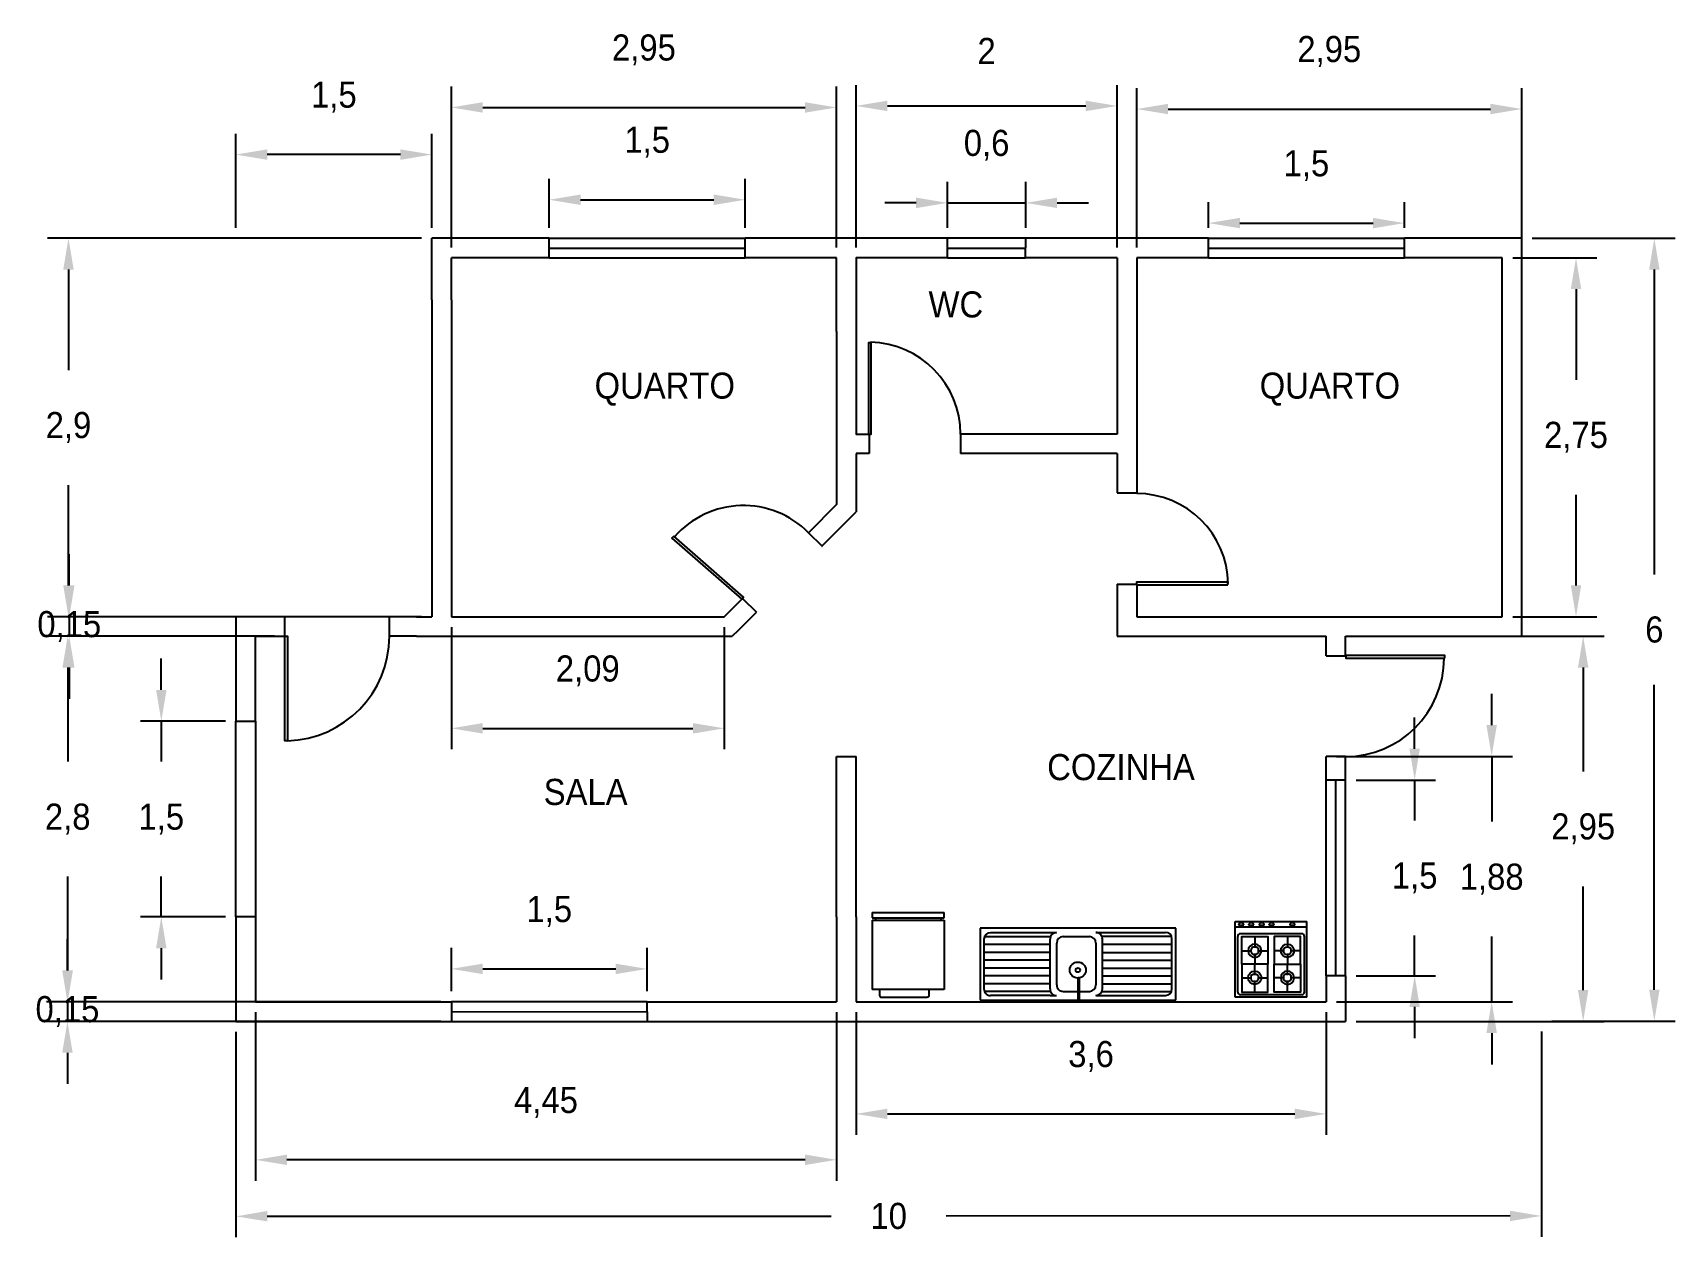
# Model space of a CAD drawing. Header units: millimetres. Extents: x 2650.4 to 2663, y 1610.2 to 1619.4.
import ezdxf

# ---------------------------------------------------------------- set-up
doc = ezdxf.new("R2010")
doc.units = ezdxf.units.MM
for name, color, linetype in [('cotas', 7, 'Continuous'), ('móveis', 3, 'Continuous'), ('paredes', 6, 'Continuous'), ('textos', 5, 'Continuous')]:
    doc.layers.add(name, color=color, linetype=linetype)
doc.styles.add('Annotative', font='arial.ttf', dxfattribs={"width": 0.9, "height": 0.2})
doc.dimstyles.new('ISO-25', dxfattribs={"dimscale": 0.8, "dimtxt": 0.3, "dimasz": 0.3, "dimexe": 0.2, "dimexo": 0.1, "dimgap": 0.4, "dimtad": 1, "dimtih": 1, "dimtoh": 1, "dimtxsty": 'Annotative', "dimcen": 0.09, "dimadec": 0, "dimazin": 0, "dimtfac": 1, "dimtix": 1, "dimtmove": 0, "dimatfit": 0, "dimfxl": 1, "dimarcsym": 0})

# ---------------------------------------------------------------- blocks, each defined once
blk = doc.blocks.new('*D2')
at = {"layer": 'cotas', "color": 0, "lineweight": -2, "transparency": 16777216}
for p, q in [((2651.993, 1611.756), (2651.993, 1610.182)), ((2661.993, 1611.758), (2661.993, 1610.185)), ((2652.233, 1610.343), (2656.553, 1610.344)), ((2661.753, 1610.345), (2657.433, 1610.344))]:
    blk.add_line(p, q, dxfattribs=at)
at = {"layer": 'cotas', "color": 0, "transparency": 16777216}
for points in [[(2652.233, 1610.383), (2652.233, 1610.303), (2651.993, 1610.342)], [(2661.753, 1610.385), (2661.753, 1610.305), (2661.993, 1610.345)]]:
    blk.add_solid(points, dxfattribs=at)
at = {"layer": 'Defpoints', "color": 0, "transparency": 16777216}
for p in [(2651.993, 1611.836), (2661.993, 1611.838), (2661.993, 1610.345)]:
    blk.add_point(p, dxfattribs=at)
at = {"layer": 'cotas', "color": 0, "transparency": 16777216, "insert": (2656.993, 1610.344), "char_height": 0.2, "attachment_point": 5, "style": 'Annotative'}
blk.add_mtext('10', dxfattribs=at)
blk = doc.blocks.new('*D3')
at = {"layer": 'cotas', "color": 0, "lineweight": -2, "transparency": 16777216}
for p, q in [((2661.923, 1617.836), (2663.018, 1617.836)), ((2662.858, 1617.596), (2662.858, 1615.259)), ((2662.858, 1612.078), (2662.858, 1614.415)), ((2662.073, 1611.838), (2663.018, 1611.838))]:
    blk.add_line(p, q, dxfattribs=at)
at = {"layer": 'cotas', "color": 0, "transparency": 16777216}
for points in [[(2662.818, 1617.596), (2662.898, 1617.596), (2662.858, 1617.836)], [(2662.818, 1612.078), (2662.898, 1612.078), (2662.858, 1611.838)]]:
    blk.add_solid(points, dxfattribs=at)
at = {"layer": 'Defpoints', "color": 0, "transparency": 16777216}
for p in [(2661.843, 1617.836), (2661.993, 1611.838), (2662.858, 1611.838)]:
    blk.add_point(p, dxfattribs=at)
at = {"layer": 'cotas', "color": 0, "transparency": 16777216, "insert": (2662.858, 1614.837), "char_height": 0.2, "attachment_point": 5, "style": 'Annotative'}
blk.add_mtext('6', dxfattribs=at)
blk = doc.blocks.new('porta')
blk.add_lwpolyline([(2652.368, 1614.786), (2652.368, 1614.936), (2651.993, 1614.936), (2651.993, 1614.286), (2651.993, 1614.136), (2652.143, 1614.136), (2652.143, 1614.286), (2652.143, 1614.786), (2652.388, 1614.786), (2652.388, 1613.986), (2652.368, 1613.986), (2652.368, 1614.786), (2652.368, 1614.786)])
blk = doc.blocks.new('pt')
blk.add_lwpolyline([(2657.443, 1617.686), (2656.743, 1617.686), (2656.743, 1617.122), (2656.743, 1616.336), (2656.843, 1616.336), (2656.843, 1616.186)])
at = {"color": 7, "true_color": 0xffffff}
blk.add_lwpolyline([(2656.839, 1616.335), (2656.859, 1616.335), (2656.859, 1617.035), (2656.839, 1617.035)], close=True, dxfattribs=at)
blk = doc.blocks.new('gela')
for p, q in [((2657.229, 1612.202), (2657.229, 1612.752)), ((2657.269, 1612.202), (2657.269, 1612.752)), ((2657.269, 1612.728), (2657.289, 1612.728)), ((2657.289, 1612.752), (2657.819, 1612.752)), ((2657.819, 1612.752), (2657.819, 1612.202)), ((2657.878, 1612.269), (2657.878, 1612.619)), ((2657.289, 1612.23), (2657.269, 1612.23)), ((2657.289, 1612.202), (2657.819, 1612.202))]:
    blk.add_line(p, q)
blk = doc.blocks.new('gela1')
for p, q in [((2657.269, 1612.752), (2657.229, 1612.752)), ((2657.229, 1612.202), (2657.269, 1612.202))]:
    blk.add_line(p, q)
at = {"color": 7, "true_color": 0xffffff}
blk.add_blockref('gela', (0, 0), dxfattribs=at)
blk = doc.blocks.new('gela2')
for p, q in [((2657.289, 1612.202), (2657.289, 1612.752)), ((2657.858, 1612.639), (2657.819, 1612.639))]:
    blk.add_line(p, q)
at = {"color": 7, "true_color": 0xffffff}
blk.add_line((2657.868, 1612.259), (2657.819, 1612.259), dxfattribs=at)
blk.add_arc((2657.858, 1612.619), 0.02, 0, 90)
blk.add_blockref('gela1', (0, 0), dxfattribs=at)
blk = doc.blocks.new('geladeira')
at = {"color": 7, "true_color": 0xffffff}
blk.add_arc((2657.868, 1612.269), 0.01, 270, 0, dxfattribs=at)
blk.add_blockref('gela2', (0, 0), dxfattribs=at)
blk = doc.blocks.new('boca fogão')
for p, q in [((4180.546, 2311.581), (4180.546, 2311.66)), ((4180.526, 2311.56), (4180.447, 2311.56)), ((4180.546, 2311.461), (4180.546, 2311.539))]:
    blk.add_line(p, q)
blk.add_lwpolyline([(4180.442, 2311.66), (4180.442, 2311.46), (4180.656, 2311.46), (4180.656, 2311.66)], close=True)
for radius in [0.0509, 0.0309]:
    blk.add_circle((4180.546, 2311.56), radius)
blk = doc.blocks.new('boca')
blk.add_line((4180.656, 2311.56), (4180.577, 2311.56))
blk.add_blockref('boca fogão', (0, 0))
blk = doc.blocks.new('boca1')
blk.add_line((4180.577, 2311.56), (4180.567, 2311.56))
blk.add_blockref('boca', (0, 0))
blk = doc.blocks.new('lg')
blk.add_line((4179.528, 2311.593), (4179.528, 2311.633))
blk.add_arc((4179.53, 2311.613), 0.02, 90, 270)
blk = doc.blocks.new('fogao')
for p, q in [((4180.116, 2311.41), (4180.116, 2311.96)), ((4180.189, 2311.96), (4180.116, 2311.96)), ((4180.159, 2311.96), (4180.159, 2311.41)), ((4180.696, 2311.96), (4180.189, 2311.96)), ((4180.209, 2311.92), (4180.209, 2311.45)), ((4180.656, 2311.94), (4180.229, 2311.94)), ((4180.676, 2311.92), (4180.676, 2311.45)), ((4180.696, 2311.96), (4180.696, 2311.41)), ((4180.144, 2311.669), (4180.144, 2311.709)), ((4180.144, 2311.593), (4180.144, 2311.633)), ((4180.144, 2311.513), (4180.144, 2311.553)), ((4180.189, 2311.41), (4180.116, 2311.41)), ((4180.144, 2311.436), (4180.144, 2311.476)), ((4180.696, 2311.41), (4180.189, 2311.41)), ((4180.656, 2311.43), (4180.229, 2311.43))]:
    blk.add_line(p, q)
for centre, start, end in [((4180.229, 2311.92), 90, 180), ((4180.656, 2311.92), 0, 90), ((4180.229, 2311.45), 180, 270), ((4180.656, 2311.45), 270, 0)]:
    blk.add_arc(centre, 0.02, start, end)
at = {"rotation": 180.0000000010255}
blk.add_blockref('boca1', (8360.885, 4623.37), dxfattribs=at)
at = {"xscale": -1}
for p, rotation in [((0, 4623.37), 179.9999999987968), ((8360.885, 0), 2.354916261992912e-10)]:
    blk.add_blockref('boca1', p, dxfattribs=dict(at, rotation=rotation))
for name, p in [('lg', (0.614, 0.235)), ('lg', (0.614, 0.076)), ('boca1', (0, 0)), ('lg', (0.614, 0)), ('lg', (0.614, -0.08)), ('lg', (0.614, -0.157))]:
    blk.add_blockref(name, p)
blk = doc.blocks.new('A$Cf2ae6f7b')
blk.add_blockref('fogao', (-4180.144, -2311.848))
blk = doc.blocks.new('pia')
for p, q in [((4183.901, 2312.503), (4183.351, 2312.503)), ((4183.351, 2312.503), (4183.351, 2311.003)), ((4183.382, 2311.94), (4183.382, 2312.423)), ((4183.412, 2311.94), (4183.412, 2312.473)), ((4183.816, 2312.473), (4183.432, 2312.473)), ((4183.472, 2311.94), (4183.472, 2312.473)), ((4183.536, 2311.94), (4183.536, 2312.473)), ((4183.596, 2311.94), (4183.596, 2312.473)), ((4183.656, 2311.94), (4183.656, 2312.473)), ((4183.716, 2311.94), (4183.716, 2312.473)), ((4183.776, 2311.94), (4183.776, 2312.473)), ((4183.836, 2311.94), (4183.836, 2312.473)), ((4183.866, 2311.94), (4183.866, 2312.423)), ((4183.901, 2311.003), (4183.901, 2312.503)), ((4183.383, 2311.89), (4183.382, 2311.94)), ((4183.816, 2311.94), (4183.433, 2311.94)), ((4183.866, 2311.89), (4183.866, 2311.94)), ((4183.415, 2311.64), (4183.415, 2311.84)), ((4183.465, 2311.89), (4183.785, 2311.89)), ((4183.835, 2311.64), (4183.835, 2311.84)), ((4183.733, 2311.762), (4183.901, 2311.762)), ((4183.733, 2311.752), (4183.901, 2311.752)), ((4183.385, 2311.589), (4183.385, 2311.539)), ((4183.385, 2311.539), (4183.385, 2311.083)), ((4183.416, 2311.539), (4183.416, 2311.033)), ((4183.816, 2311.539), (4183.434, 2311.539)), ((4183.785, 2311.59), (4183.465, 2311.59)), ((4183.476, 2311.539), (4183.476, 2311.033)), ((4183.536, 2311.539), (4183.536, 2311.033)), ((4183.596, 2311.539), (4183.596, 2311.033)), ((4183.656, 2311.539), (4183.656, 2311.033)), ((4183.716, 2311.539), (4183.716, 2311.033)), ((4183.776, 2311.539), (4183.776, 2311.033)), ((4183.836, 2311.539), (4183.836, 2311.033)), ((4183.866, 2311.539), (4183.866, 2311.589)), ((4183.866, 2311.539), (4183.866, 2311.083)), ((4183.435, 2311.033), (4183.816, 2311.033)), ((4183.351, 2311.003), (4183.901, 2311.003))]:
    blk.add_line(p, q)
for radius in [0.0616, 0.0166]:
    blk.add_circle((4183.671, 2311.752), radius)
for centre, radius, start, end in [((4183.432, 2312.423), 0.05, 90, 180), ((4183.816, 2312.423), 0.05, 0, 90), ((4183.433, 2311.89), 0.05, 90, 180.3223), ((4183.816, 2311.89), 0.05, 0, 90), ((4183.465, 2311.84), 0.05, 90, 180), ((4183.785, 2311.84), 0.05, 0, 90), ((4183.733, 2311.757), 0.005, 90, 270), ((4183.434, 2311.589), 0.05, 180.3223, 270), ((4183.465, 2311.64), 0.05, 180.9262, 270), ((4183.785, 2311.64), 0.05, 270, 0), ((4183.816, 2311.589), 0.05, 270, 0), ((4183.435, 2311.083), 0.05, 180, 270), ((4183.816, 2311.083), 0.05, 270, 0)]:
    blk.add_arc(centre, radius, start, end)
blk = doc.blocks.new('*D42')
at = {"layer": 'cotas', "color": 0, "lineweight": -2, "transparency": 16777216}
for p, q in [((2653.413, 1617.836), (2650.55, 1617.836)), ((2650.71, 1617.596), (2650.71, 1616.826)), ((2650.71, 1615.176), (2650.71, 1615.945)), ((2653.413, 1614.936), (2650.55, 1614.936))]:
    blk.add_line(p, q, dxfattribs=at)
at = {"layer": 'cotas', "color": 0, "transparency": 16777216}
for points in [[(2650.67, 1617.596), (2650.75, 1617.596), (2650.71, 1617.836)], [(2650.67, 1615.176), (2650.75, 1615.176), (2650.71, 1614.936)]]:
    blk.add_solid(points, dxfattribs=at)
at = {"layer": 'Defpoints', "color": 0, "transparency": 16777216}
for p in [(2650.71, 1617.836), (2653.493, 1617.836), (2653.493, 1614.936)]:
    blk.add_point(p, dxfattribs=at)
at = {"layer": 'cotas', "color": 0, "transparency": 16777216, "insert": (2650.71, 1616.386), "char_height": 0.2, "attachment_point": 5, "style": 'Annotative'}
blk.add_mtext('2,9', dxfattribs=at)
blk = doc.blocks.new('*D48')
at = {"layer": 'cotas', "color": 0, "lineweight": -2, "transparency": 16777216}
for p, q in [((2651.421, 1614.376), (2651.421, 1614.616)), ((2651.913, 1614.136), (2651.261, 1614.136)), ((2651.421, 1614.136), (2651.421, 1613.826)), ((2651.421, 1612.636), (2651.421, 1612.945)), ((2651.913, 1612.636), (2651.261, 1612.636)), ((2651.421, 1612.396), (2651.421, 1612.156))]:
    blk.add_line(p, q, dxfattribs=at)
at = {"layer": 'cotas', "color": 0, "transparency": 16777216}
for points in [[(2651.381, 1614.376), (2651.461, 1614.376), (2651.421, 1614.136)], [(2651.381, 1612.396), (2651.461, 1612.396), (2651.421, 1612.636)]]:
    blk.add_solid(points, dxfattribs=at)
at = {"layer": 'Defpoints', "color": 0, "transparency": 16777216}
for p in [(2651.993, 1614.136), (2651.421, 1612.636), (2651.993, 1612.636)]:
    blk.add_point(p, dxfattribs=at)
at = {"layer": 'cotas', "color": 0, "transparency": 16777216, "insert": (2651.421, 1613.386), "char_height": 0.2, "attachment_point": 5, "style": 'Annotative'}
blk.add_mtext('1,5', dxfattribs=at)
blk = doc.blocks.new('*D49')
at = {"layer": 'cotas', "color": 0, "lineweight": -2, "transparency": 16777216}
for p, q in [((2650.716, 1615.176), (2650.716, 1615.416)), ((2652.288, 1614.936), (2650.556, 1614.936)), ((2650.716, 1614.936), (2650.716, 1614.786)), ((2652.288, 1614.786), (2650.556, 1614.786)), ((2650.716, 1614.546), (2650.716, 1614.306))]:
    blk.add_line(p, q, dxfattribs=at)
at = {"layer": 'cotas', "color": 0, "transparency": 16777216}
for points in [[(2650.676, 1615.176), (2650.756, 1615.176), (2650.716, 1614.936)], [(2650.676, 1614.546), (2650.756, 1614.546), (2650.716, 1614.786)]]:
    blk.add_solid(points, dxfattribs=at)
at = {"layer": 'Defpoints', "color": 0, "transparency": 16777216}
for p in [(2652.368, 1614.936), (2650.716, 1614.786), (2652.368, 1614.786)]:
    blk.add_point(p, dxfattribs=at)
at = {"layer": 'cotas', "color": 0, "transparency": 16777216, "insert": (2650.716, 1614.861), "char_height": 0.2, "attachment_point": 5, "style": 'Annotative'}
blk.add_mtext('0,15', dxfattribs=at)
blk = doc.blocks.new('*D50')
at = {"layer": 'cotas', "color": 0, "lineweight": -2, "transparency": 16777216}
for p, q in [((2652.063, 1614.786), (2650.544, 1614.786)), ((2650.704, 1614.546), (2650.704, 1613.826)), ((2650.704, 1612.226), (2650.704, 1612.945)), ((2652.063, 1611.986), (2650.544, 1611.986))]:
    blk.add_line(p, q, dxfattribs=at)
at = {"layer": 'cotas', "color": 0, "transparency": 16777216}
for points in [[(2650.664, 1614.546), (2650.744, 1614.546), (2650.704, 1614.786)], [(2650.664, 1612.226), (2650.744, 1612.226), (2650.704, 1611.986)]]:
    blk.add_solid(points, dxfattribs=at)
at = {"layer": 'Defpoints', "color": 0, "transparency": 16777216}
for p in [(2652.143, 1614.786), (2650.704, 1611.986), (2652.143, 1611.986)]:
    blk.add_point(p, dxfattribs=at)
at = {"layer": 'cotas', "color": 0, "transparency": 16777216, "insert": (2650.704, 1613.386), "char_height": 0.2, "attachment_point": 5, "style": 'Annotative'}
blk.add_mtext('2,8', dxfattribs=at)
blk = doc.blocks.new('*D56')
at = {"layer": 'cotas', "color": 0, "lineweight": -2, "transparency": 16777216}
for p, q in [((2651.993, 1617.916), (2651.993, 1618.637)), ((2653.493, 1617.916), (2653.493, 1618.637)), ((2653.253, 1618.477), (2652.233, 1618.477))]:
    blk.add_line(p, q, dxfattribs=at)
at = {"layer": 'cotas', "color": 0, "transparency": 16777216}
for points in [[(2652.233, 1618.517), (2652.233, 1618.437), (2651.993, 1618.477)], [(2653.253, 1618.517), (2653.253, 1618.437), (2653.493, 1618.477)]]:
    blk.add_solid(points, dxfattribs=at)
at = {"layer": 'Defpoints', "color": 0, "transparency": 16777216}
for p in [(2651.993, 1618.477), (2651.993, 1617.836), (2653.493, 1617.836)]:
    blk.add_point(p, dxfattribs=at)
at = {"layer": 'cotas', "color": 0, "transparency": 16777216, "insert": (2652.743, 1618.918), "char_height": 0.2, "attachment_point": 5, "style": 'Annotative'}
blk.add_mtext('1,5', dxfattribs=at)
blk = doc.blocks.new('*D61')
at = {"layer": 'cotas', "color": 0, "lineweight": -2, "transparency": 16777216}
for p, q in [((2661.773, 1617.686), (2662.418, 1617.686)), ((2662.258, 1617.446), (2662.258, 1616.751)), ((2662.258, 1615.176), (2662.258, 1615.87)), ((2661.773, 1614.936), (2662.418, 1614.936))]:
    blk.add_line(p, q, dxfattribs=at)
at = {"layer": 'cotas', "color": 0, "transparency": 16777216}
for points in [[(2662.218, 1617.446), (2662.298, 1617.446), (2662.258, 1617.686)], [(2662.218, 1615.176), (2662.298, 1615.176), (2662.258, 1614.936)]]:
    blk.add_solid(points, dxfattribs=at)
at = {"layer": 'Defpoints', "color": 0, "transparency": 16777216}
for p in [(2661.693, 1617.686), (2661.693, 1614.936), (2662.258, 1614.936)]:
    blk.add_point(p, dxfattribs=at)
at = {"layer": 'cotas', "color": 0, "transparency": 16777216, "insert": (2662.258, 1616.311), "char_height": 0.2, "attachment_point": 5, "style": 'Annotative'}
blk.add_mtext('2,75', dxfattribs=at)
blk = doc.blocks.new('*D62')
at = {"layer": 'cotas', "color": 0, "lineweight": -2, "transparency": 16777216}
for p, q in [((2660.573, 1614.786), (2662.473, 1614.786)), ((2662.313, 1614.546), (2662.313, 1613.751)), ((2662.313, 1612.076), (2662.313, 1612.87)), ((2660.573, 1611.836), (2662.473, 1611.836))]:
    blk.add_line(p, q, dxfattribs=at)
at = {"layer": 'cotas', "color": 0, "transparency": 16777216}
for points in [[(2662.273, 1614.546), (2662.353, 1614.546), (2662.313, 1614.786)], [(2662.273, 1612.076), (2662.353, 1612.076), (2662.313, 1611.836)]]:
    blk.add_solid(points, dxfattribs=at)
at = {"layer": 'Defpoints', "color": 0, "transparency": 16777216}
for p in [(2660.493, 1614.786), (2660.493, 1611.836), (2662.313, 1611.836)]:
    blk.add_point(p, dxfattribs=at)
at = {"layer": 'cotas', "color": 0, "transparency": 16777216, "insert": (2662.313, 1613.311), "char_height": 0.2, "attachment_point": 5, "style": 'Annotative'}
blk.add_mtext('2,95', dxfattribs=at)
blk = doc.blocks.new('*D64')
at = {"layer": 'cotas', "color": 0, "lineweight": -2, "transparency": 16777216}
for p, q in [((2656.743, 1611.906), (2656.743, 1610.967)), ((2660.343, 1611.906), (2660.343, 1610.967)), ((2656.983, 1611.127), (2660.103, 1611.127))]:
    blk.add_line(p, q, dxfattribs=at)
at = {"layer": 'cotas', "color": 0, "transparency": 16777216}
for points in [[(2656.983, 1611.167), (2656.983, 1611.087), (2656.743, 1611.127)], [(2660.103, 1611.167), (2660.103, 1611.087), (2660.343, 1611.127)]]:
    blk.add_solid(points, dxfattribs=at)
at = {"layer": 'Defpoints', "color": 0, "transparency": 16777216}
for p in [(2656.743, 1611.986), (2660.343, 1611.986), (2660.343, 1611.127)]:
    blk.add_point(p, dxfattribs=at)
at = {"layer": 'cotas', "color": 0, "transparency": 16777216, "insert": (2658.543, 1611.567), "char_height": 0.2, "attachment_point": 5, "style": 'Annotative'}
blk.add_mtext('3,6', dxfattribs=at)
blk = doc.blocks.new('*D66')
at = {"layer": 'cotas', "color": 0, "lineweight": -2, "transparency": 16777216}
for p, q in [((2652.143, 1611.906), (2652.143, 1610.615)), ((2656.593, 1611.906), (2656.593, 1610.615)), ((2656.353, 1610.775), (2652.383, 1610.775))]:
    blk.add_line(p, q, dxfattribs=at)
at = {"layer": 'cotas', "color": 0, "transparency": 16777216}
for points in [[(2652.383, 1610.815), (2652.383, 1610.735), (2652.143, 1610.775)], [(2656.353, 1610.815), (2656.353, 1610.735), (2656.593, 1610.775)]]:
    blk.add_solid(points, dxfattribs=at)
at = {"layer": 'Defpoints', "color": 0, "transparency": 16777216}
for p in [(2652.143, 1611.986), (2656.593, 1611.986), (2652.143, 1610.775)]:
    blk.add_point(p, dxfattribs=at)
at = {"layer": 'cotas', "color": 0, "transparency": 16777216, "insert": (2654.368, 1611.215), "char_height": 0.2, "attachment_point": 5, "style": 'Annotative'}
blk.add_mtext('4,45', dxfattribs=at)
blk = doc.blocks.new('*D67')
at = {"layer": 'cotas', "color": 0, "lineweight": -2, "transparency": 16777216}
for p, q in [((2661.022, 1613.925), (2661.022, 1614.165)), ((2660.573, 1613.685), (2661.182, 1613.685)), ((2661.022, 1613.685), (2661.022, 1613.376)), ((2661.022, 1612.186), (2661.022, 1612.495)), ((2660.573, 1612.186), (2661.182, 1612.186)), ((2661.022, 1611.946), (2661.022, 1611.706))]:
    blk.add_line(p, q, dxfattribs=at)
at = {"layer": 'cotas', "color": 0, "transparency": 16777216}
for points in [[(2660.982, 1613.925), (2661.062, 1613.925), (2661.022, 1613.685)], [(2660.982, 1611.946), (2661.062, 1611.946), (2661.022, 1612.186)]]:
    blk.add_solid(points, dxfattribs=at)
at = {"layer": 'Defpoints', "color": 0, "transparency": 16777216}
for p in [(2660.493, 1613.685), (2661.022, 1613.685), (2660.493, 1612.186)]:
    blk.add_point(p, dxfattribs=at)
at = {"layer": 'cotas', "color": 0, "transparency": 16777216, "insert": (2661.022, 1612.935), "char_height": 0.2, "attachment_point": 5, "style": 'Annotative'}
blk.add_mtext('1,5', dxfattribs=at)
blk = doc.blocks.new('*D68')
at = {"layer": 'cotas', "color": 0, "lineweight": -2, "transparency": 16777216}
for p, q in [((2661.612, 1614.106), (2661.612, 1614.346)), ((2660.423, 1613.866), (2661.772, 1613.866)), ((2661.612, 1613.866), (2661.612, 1613.366)), ((2661.612, 1611.986), (2661.612, 1612.485)), ((2660.423, 1611.986), (2661.772, 1611.986)), ((2661.612, 1611.746), (2661.612, 1611.506))]:
    blk.add_line(p, q, dxfattribs=at)
at = {"layer": 'cotas', "color": 0, "transparency": 16777216}
for points in [[(2661.572, 1614.106), (2661.652, 1614.106), (2661.612, 1613.866)], [(2661.572, 1611.746), (2661.652, 1611.746), (2661.612, 1611.986)]]:
    blk.add_solid(points, dxfattribs=at)
at = {"layer": 'Defpoints', "color": 0, "transparency": 16777216}
for p in [(2660.343, 1613.866), (2661.612, 1613.866), (2660.343, 1611.986)]:
    blk.add_point(p, dxfattribs=at)
at = {"layer": 'cotas', "color": 0, "transparency": 16777216, "insert": (2661.612, 1612.926), "char_height": 0.2, "attachment_point": 5, "style": 'Annotative'}
blk.add_mtext('1,88', dxfattribs=at)
blk = doc.blocks.new('*D71')
at = {"layer": 'cotas', "color": 0, "lineweight": -2, "transparency": 16777216}
for p, q in [((2650.702, 1612.226), (2650.702, 1612.466)), ((2653.563, 1611.986), (2650.542, 1611.986)), ((2650.702, 1611.986), (2650.702, 1611.836)), ((2653.563, 1611.836), (2650.542, 1611.836)), ((2650.702, 1611.596), (2650.702, 1611.356))]:
    blk.add_line(p, q, dxfattribs=at)
at = {"layer": 'cotas', "color": 0, "transparency": 16777216}
for points in [[(2650.662, 1612.226), (2650.742, 1612.226), (2650.702, 1611.986)], [(2650.662, 1611.596), (2650.742, 1611.596), (2650.702, 1611.836)]]:
    blk.add_solid(points, dxfattribs=at)
at = {"layer": 'Defpoints', "color": 0, "transparency": 16777216}
for p in [(2653.643, 1611.986), (2650.702, 1611.836), (2653.643, 1611.836)]:
    blk.add_point(p, dxfattribs=at)
at = {"layer": 'cotas', "color": 0, "transparency": 16777216, "insert": (2650.702, 1611.911), "char_height": 0.2, "attachment_point": 5, "style": 'Annotative'}
blk.add_mtext('0,15', dxfattribs=at)
blk = doc.blocks.new('*D74')
at = {"layer": 'cotas', "color": 0, "lineweight": -2, "transparency": 16777216}
for p, q in [((2653.643, 1612.066), (2653.643, 1612.398)), ((2655.142, 1612.066), (2655.142, 1612.398)), ((2653.883, 1612.238), (2654.902, 1612.238))]:
    blk.add_line(p, q, dxfattribs=at)
at = {"layer": 'cotas', "color": 0, "transparency": 16777216}
for points in [[(2653.883, 1612.278), (2653.883, 1612.198), (2653.643, 1612.238)], [(2654.902, 1612.278), (2654.902, 1612.198), (2655.142, 1612.238)]]:
    blk.add_solid(points, dxfattribs=at)
at = {"layer": 'Defpoints', "color": 0, "transparency": 16777216}
for p in [(2655.142, 1612.238), (2653.643, 1611.986), (2655.142, 1611.986)]:
    blk.add_point(p, dxfattribs=at)
at = {"layer": 'cotas', "color": 0, "transparency": 16777216, "insert": (2654.393, 1612.678), "char_height": 0.2, "attachment_point": 5, "style": 'Annotative'}
blk.add_mtext('1,5', dxfattribs=at)
blk = doc.blocks.new('*D75')
at = {"layer": 'cotas', "color": 0, "lineweight": -2, "transparency": 16777216}
for p, q in [((2654.393, 1617.916), (2654.393, 1618.291)), ((2655.893, 1617.916), (2655.893, 1618.291)), ((2654.633, 1618.131), (2655.653, 1618.131))]:
    blk.add_line(p, q, dxfattribs=at)
at = {"layer": 'cotas', "color": 0, "transparency": 16777216}
for points in [[(2654.633, 1618.171), (2654.633, 1618.091), (2654.393, 1618.131)], [(2655.653, 1618.171), (2655.653, 1618.091), (2655.893, 1618.131)]]:
    blk.add_solid(points, dxfattribs=at)
at = {"layer": 'Defpoints', "color": 0, "transparency": 16777216}
for p in [(2655.893, 1618.131), (2654.393, 1617.836), (2655.893, 1617.836)]:
    blk.add_point(p, dxfattribs=at)
at = {"layer": 'cotas', "color": 0, "transparency": 16777216, "insert": (2655.143, 1618.572), "char_height": 0.2, "attachment_point": 5, "style": 'Annotative'}
blk.add_mtext('1,5', dxfattribs=at)
blk = doc.blocks.new('*D76')
at = {"layer": 'cotas', "color": 0, "lineweight": -2, "transparency": 16777216}
for p, q in [((2657.443, 1617.917), (2657.443, 1618.267)), ((2658.043, 1617.917), (2658.043, 1618.267)), ((2657.203, 1618.107), (2656.963, 1618.107)), ((2657.443, 1618.107), (2658.043, 1618.107)), ((2658.283, 1618.107), (2658.523, 1618.107))]:
    blk.add_line(p, q, dxfattribs=at)
at = {"layer": 'cotas', "color": 0, "transparency": 16777216}
for points in [[(2657.203, 1618.147), (2657.203, 1618.067), (2657.443, 1618.107)], [(2658.283, 1618.147), (2658.283, 1618.067), (2658.043, 1618.107)]]:
    blk.add_solid(points, dxfattribs=at)
at = {"layer": 'Defpoints', "color": 0, "transparency": 16777216}
for p in [(2658.043, 1618.107), (2657.443, 1617.837), (2658.043, 1617.837)]:
    blk.add_point(p, dxfattribs=at)
at = {"layer": 'cotas', "color": 0, "transparency": 16777216, "insert": (2657.743, 1618.548), "char_height": 0.2, "attachment_point": 5, "style": 'Annotative'}
blk.add_mtext('0,6', dxfattribs=at)
blk = doc.blocks.new('*D77')
at = {"layer": 'cotas', "color": 0, "lineweight": -2, "transparency": 16777216}
for p, q in [((2659.443, 1617.916), (2659.443, 1618.112)), ((2660.943, 1617.916), (2660.943, 1618.112)), ((2659.683, 1617.952), (2660.703, 1617.952))]:
    blk.add_line(p, q, dxfattribs=at)
at = {"layer": 'cotas', "color": 0, "transparency": 16777216}
for points in [[(2659.683, 1617.992), (2659.683, 1617.912), (2659.443, 1617.952)], [(2660.703, 1617.992), (2660.703, 1617.912), (2660.943, 1617.952)]]:
    blk.add_solid(points, dxfattribs=at)
at = {"layer": 'Defpoints', "color": 0, "transparency": 16777216}
for p in [(2660.943, 1617.952), (2659.443, 1617.836), (2660.943, 1617.836)]:
    blk.add_point(p, dxfattribs=at)
at = {"layer": 'cotas', "color": 0, "transparency": 16777216, "insert": (2660.193, 1618.392), "char_height": 0.2, "attachment_point": 5, "style": 'Annotative'}
blk.add_mtext('1,5', dxfattribs=at)
blk = doc.blocks.new('*D78')
at = {"layer": 'cotas', "color": 0, "lineweight": -2, "transparency": 16777216}
for p, q in [((2653.643, 1617.766), (2653.643, 1618.998)), ((2656.593, 1617.766), (2656.593, 1618.998)), ((2653.883, 1618.838), (2656.353, 1618.838))]:
    blk.add_line(p, q, dxfattribs=at)
at = {"layer": 'cotas', "color": 0, "transparency": 16777216}
for points in [[(2653.883, 1618.878), (2653.883, 1618.798), (2653.643, 1618.838)], [(2656.353, 1618.878), (2656.353, 1618.798), (2656.593, 1618.838)]]:
    blk.add_solid(points, dxfattribs=at)
at = {"layer": 'Defpoints', "color": 0, "transparency": 16777216}
for p in [(2656.593, 1618.838), (2653.643, 1617.686), (2656.593, 1617.686)]:
    blk.add_point(p, dxfattribs=at)
at = {"layer": 'cotas', "color": 0, "transparency": 16777216, "insert": (2655.118, 1619.279), "char_height": 0.2, "attachment_point": 5, "style": 'Annotative'}
blk.add_mtext('2,95', dxfattribs=at)
blk = doc.blocks.new('*D79')
at = {"layer": 'cotas', "color": 0, "lineweight": -2, "transparency": 16777216}
for p, q in [((2656.743, 1617.766), (2656.743, 1619.01)), ((2658.743, 1617.766), (2658.743, 1619.01)), ((2656.983, 1618.85), (2658.503, 1618.85))]:
    blk.add_line(p, q, dxfattribs=at)
at = {"layer": 'cotas', "color": 0, "transparency": 16777216}
for points in [[(2656.983, 1618.89), (2656.983, 1618.81), (2656.743, 1618.85)], [(2658.503, 1618.89), (2658.503, 1618.81), (2658.743, 1618.85)]]:
    blk.add_solid(points, dxfattribs=at)
at = {"layer": 'Defpoints', "color": 0, "transparency": 16777216}
for p in [(2658.743, 1618.85), (2656.743, 1617.686), (2658.743, 1617.686)]:
    blk.add_point(p, dxfattribs=at)
at = {"layer": 'cotas', "color": 0, "transparency": 16777216, "insert": (2657.743, 1619.271), "char_height": 0.2, "attachment_point": 5, "style": 'Annotative'}
blk.add_mtext('2', dxfattribs=at)
blk = doc.blocks.new('*D80')
at = {"layer": 'cotas', "color": 0, "lineweight": -2, "transparency": 16777216}
for p, q in [((2658.893, 1617.766), (2658.893, 1618.986)), ((2661.843, 1617.766), (2661.843, 1618.986)), ((2659.133, 1618.826), (2661.603, 1618.826))]:
    blk.add_line(p, q, dxfattribs=at)
at = {"layer": 'cotas', "color": 0, "transparency": 16777216}
for points in [[(2659.133, 1618.866), (2659.133, 1618.786), (2658.893, 1618.826)], [(2661.603, 1618.866), (2661.603, 1618.786), (2661.843, 1618.826)]]:
    blk.add_solid(points, dxfattribs=at)
at = {"layer": 'Defpoints', "color": 0, "transparency": 16777216}
for p in [(2661.843, 1618.826), (2658.893, 1617.686), (2661.843, 1617.686)]:
    blk.add_point(p, dxfattribs=at)
at = {"layer": 'cotas', "color": 0, "transparency": 16777216, "insert": (2660.368, 1619.267), "char_height": 0.2, "attachment_point": 5, "style": 'Annotative'}
blk.add_mtext('2,95', dxfattribs=at)
blk = doc.blocks.new('*D81')
at = {"layer": 'cotas', "color": 0, "lineweight": -2, "transparency": 16777216}
for p, q in [((2653.643, 1614.856), (2653.643, 1613.921)), ((2655.733, 1614.856), (2655.733, 1613.921)), ((2653.883, 1614.081), (2655.493, 1614.081))]:
    blk.add_line(p, q, dxfattribs=at)
at = {"layer": 'cotas', "color": 0, "transparency": 16777216}
for points in [[(2653.883, 1614.121), (2653.883, 1614.041), (2653.643, 1614.081)], [(2655.493, 1614.121), (2655.493, 1614.041), (2655.733, 1614.081)]]:
    blk.add_solid(points, dxfattribs=at)
at = {"layer": 'Defpoints', "color": 0, "transparency": 16777216}
for p in [(2653.643, 1614.936), (2655.733, 1614.936), (2655.733, 1614.081)]:
    blk.add_point(p, dxfattribs=at)
at = {"layer": 'cotas', "color": 0, "transparency": 16777216, "insert": (2654.688, 1614.521), "char_height": 0.2, "attachment_point": 5, "style": 'Annotative'}
blk.add_mtext('2,09', dxfattribs=at)

msp = doc.modelspace()

# ---------------------------------------------------------------- linework, layer by layer
for p, q in [((2653.493, 1617.365), (2653.493, 1617.836)), ((2654.393, 1617.686), (2654.393, 1617.836)), ((2655.893, 1617.686), (2655.893, 1617.836)), ((2653.643, 1617.365), (2653.643, 1617.686)), ((2659.443, 1617.686), (2658.893, 1617.686)), ((2661.693, 1617.686), (2660.943, 1617.686)), ((2653.493, 1617.365), (2653.493, 1614.936)), ((2653.643, 1617.365), (2653.643, 1614.936)), ((2653.643, 1617.365), (2653.643, 1617.365)), ((2658.743, 1615.886), (2658.893, 1615.886)), ((2656.693, 1615.69), (2656.743, 1615.74)), ((2656.743, 1615.796), (2656.743, 1615.74)), ((2656.482, 1615.477), (2656.693, 1615.69)), ((2656.483, 1615.477), (2656.482, 1615.478)), ((2656.482, 1615.477), (2656.483, 1615.477)), ((2658.743, 1615.186), (2658.743, 1614.936)), ((2658.893, 1615.186), (2658.893, 1614.936)), ((2655.733, 1614.936), (2655.874, 1615.077)), ((2655.839, 1614.83), (2655.98, 1614.972)), ((2655.874, 1615.077), (2655.874, 1615.077)), ((2652.368, 1614.861), (2652.368, 1614.861)), ((2655.839, 1614.83), (2655.795, 1614.786)), ((2658.893, 1614.936), (2661.693, 1614.936)), ((2658.893, 1614.936), (2661.693, 1614.936)), ((2652.368, 1614.786), (2652.368, 1614.786)), ((2652.368, 1614.786), (2652.368, 1614.786)), ((2655.733, 1614.786), (2655.795, 1614.786)), ((2658.743, 1614.786), (2660.343, 1614.786)), ((2660.343, 1614.636), (2660.343, 1614.786)), ((2660.493, 1614.636), (2660.493, 1614.786)), ((2660.493, 1614.786), (2661.843, 1614.786)), ((2660.343, 1614.636), (2660.493, 1614.636)), ((2656.593, 1613.866), (2656.743, 1613.866)), ((2660.493, 1613.866), (2660.343, 1613.866)), ((2660.343, 1613.685), (2660.343, 1613.866)), ((2660.493, 1613.685), (2660.493, 1613.866)), ((2660.493, 1613.685), (2660.343, 1613.685)), ((2660.493, 1612.186), (2660.343, 1612.186)), ((2653.643, 1611.986), (2653.643, 1611.836)), ((2660.493, 1611.836), (2660.493, 1611.836))]:
    msp.add_line(p, q)
at = {"color": 8}
for p, q in [((2654.393, 1617.836), (2655.893, 1617.836)), ((2654.393, 1617.761), (2655.893, 1617.761)), ((2658.043, 1617.836), (2657.443, 1617.836)), ((2657.443, 1617.761), (2658.043, 1617.761)), ((2659.443, 1617.836), (2660.943, 1617.836)), ((2659.443, 1617.761), (2660.943, 1617.761)), ((2654.393, 1617.686), (2655.893, 1617.686)), ((2657.443, 1617.686), (2658.042, 1617.686)), ((2659.443, 1617.686), (2660.943, 1617.686)), ((2651.993, 1612.636), (2651.993, 1614.136)), ((2652.143, 1614.136), (2652.143, 1612.636)), ((2660.343, 1612.186), (2660.343, 1613.685)), ((2660.493, 1612.186), (2660.493, 1613.685)), ((2655.143, 1611.986), (2653.643, 1611.986)), ((2653.643, 1611.911), (2655.143, 1611.91)), ((2653.643, 1611.836), (2655.143, 1611.836))]:
    msp.add_line(p, q, dxfattribs=at)
at = {"color": 2}
for p, q in [((2657.443, 1617.838), (2657.443, 1617.836)), ((2658.043, 1617.838), (2658.043, 1617.836)), ((2658.043, 1617.836), (2658.043, 1617.838)), ((2658.042, 1617.684), (2658.042, 1617.686)), ((2656.743, 1617.122), (2656.743, 1617.122))]:
    msp.add_line(p, q, dxfattribs=at)
at = {"color": 7, "true_color": 0xffffff}
for p, q in [((2657.443, 1617.686), (2657.443, 1617.836)), ((2660.943, 1617.686), (2660.943, 1617.836)), ((2655.143, 1611.91), (2655.142, 1611.986))]:
    msp.add_line(p, q, dxfattribs=at)
for points in [[(2654.393, 1617.836), (2653.493, 1617.836)], [(2657.443, 1617.836), (2655.893, 1617.836)], [(2659.443, 1617.836), (2658.043, 1617.836)], [(2661.843, 1617.836), (2660.943, 1617.836)], [(2654.393, 1617.686), (2653.643, 1617.686)], [(2656.593, 1617.686), (2655.893, 1617.686)], [(2658.743, 1617.686), (2658.042, 1617.686)], [(2661.693, 1614.936), (2661.693, 1617.686)], [(2661.843, 1614.786), (2661.843, 1617.686)]]:
    msp.add_lwpolyline(points)
for points in [[(2659.592, 1615.18), (2659.592, 1615.2), (2658.892, 1615.2), (2658.892, 1615.18)], [(2661.254, 1614.618), (2661.254, 1614.638), (2660.494, 1614.638), (2660.494, 1614.618)]]:
    msp.add_lwpolyline(points, close=True, dxfattribs=at)
for centre, radius, start, end in [((2656.843, 1616.335), 0.7, 90.3122, 90.3327), ((2656.859, 1616.335), 0.7, 90, 90.8185), ((2656.839, 1616.335), 0.704, 0.0204, 88.7724), ((2658.893, 1615.18), 0.7, 0.8191, 90), ((2660.494, 1614.618), 0.753, 270, 0)]:
    msp.add_arc(centre, radius, start, end, dxfattribs=at)
at = {"layer": 'paredes', "color": 7, "true_color": 0xffffff}
for p, q in [((2658.042, 1617.684), (2658.043, 1617.838)), ((2659.443, 1617.686), (2659.443, 1617.836))]:
    msp.add_line(p, q, dxfattribs=at)
at = {"layer": 'paredes'}
for p, q in [((2661.843, 1617.686), (2661.843, 1617.836)), ((2656.593, 1617.122), (2656.593, 1617.686)), ((2658.743, 1617.686), (2658.743, 1616.336)), ((2658.893, 1617.686), (2658.893, 1616.336)), ((2656.593, 1617.122), (2656.593, 1615.796)), ((2658.743, 1616.336), (2657.543, 1616.336)), ((2657.543, 1616.336), (2657.543, 1616.186)), ((2658.893, 1616.336), (2658.893, 1615.886)), ((2656.743, 1616.186), (2656.743, 1615.796)), ((2656.843, 1616.186), (2656.743, 1616.186)), ((2658.743, 1616.186), (2657.543, 1616.186)), ((2658.743, 1616.186), (2658.743, 1615.886)), ((2656.593, 1615.796), (2656.379, 1615.58)), ((2656.693, 1615.69), (2656.482, 1615.477)), ((2656.483, 1615.477), (2656.379, 1615.58)), ((2658.743, 1615.186), (2658.893, 1615.186)), ((2655.733, 1614.936), (2655.874, 1615.077)), ((2655.839, 1614.83), (2655.98, 1614.972)), ((2655.874, 1615.077), (2655.98, 1614.972)), ((2653.375, 1614.936), (2653.17, 1614.936)), ((2653.17, 1614.786), (2653.17, 1614.936)), ((2653.375, 1614.936), (2653.493, 1614.936)), ((2653.643, 1614.936), (2655.733, 1614.936)), ((2658.743, 1614.936), (2658.743, 1614.786)), ((2653.375, 1614.786), (2653.17, 1614.786)), ((2653.375, 1614.786), (2655.733, 1614.786)), ((2656.593, 1612.636), (2656.593, 1613.866)), ((2656.743, 1612.636), (2656.743, 1613.866)), ((2652.143, 1612.636), (2651.993, 1612.636)), ((2656.593, 1612.636), (2656.593, 1611.986)), ((2656.743, 1612.636), (2656.743, 1611.986)), ((2660.343, 1612.186), (2660.343, 1611.986)), ((2660.493, 1612.186), (2660.493, 1611.986)), ((2660.493, 1611.986), (2660.493, 1611.836)), ((2655.143, 1611.91), (2655.143, 1611.836))]:
    msp.add_line(p, q, dxfattribs=at)
at = {"layer": 'paredes', "color": 8}
msp.add_line((2660.418, 1612.186), (2660.418, 1613.685), dxfattribs=at)
at = {"layer": 'paredes', "color": 7, "true_color": 0xffffff}
msp.add_lwpolyline([(2655.346, 1615.554), (2655.333, 1615.539), (2655.867, 1615.071), (2655.88, 1615.086)], close=True, dxfattribs=at)
at = {"layer": 'paredes'}
for points in [[(2651.993, 1612.636), (2651.993, 1611.836), (2653.643, 1611.836)], [(2652.143, 1612.636), (2652.143, 1611.986), (2653.643, 1611.986)], [(2655.142, 1611.986), (2656.593, 1611.986)], [(2656.743, 1611.986), (2660.343, 1611.986)], [(2655.143, 1611.836), (2660.493, 1611.836)]]:
    msp.add_lwpolyline(points, dxfattribs=at)
at = {"layer": 'paredes', "color": 7, "true_color": 0xffffff}
for centre, radius, start, end in [((2655.88, 1615.086), 0.702, 44.7105, 138.718), ((2652.368, 1614.786), 0.8, 271.4322, 0)]:
    msp.add_arc(centre, radius, start, end, dxfattribs=at)

# ---------------------------------------------------------------- block references
at = {"layer": 'móveis', "color": 7, "true_color": 0xffffff, "rotation": 270}
for name, p in [('geladeira', (1044.665, 4269.899)), ('A$Cf2ae6f7b', (2660.085, 1612.572))]:
    msp.add_blockref(name, p, dxfattribs=at)
at = {"layer": 'móveis', "rotation": 270}
msp.add_blockref('pia', (346.69, 5795.9), dxfattribs=at)
at = {"layer": 'paredes', "color": 7, "true_color": 0xffffff}
for name in ['pt', 'porta']:
    msp.add_blockref(name, (0, 0), dxfattribs=at)

# ---------------------------------------------------------------- texts
at = {"layer": 'móveis', "color": 7, "true_color": 0xffffff, "insert": (2657.298, 1617.429), "char_height": 0.2, "attachment_point": 1, "style": 'Annotative'}
msp.add_mtext_dynamic_manual_height_columns('WC', width=0.77387, gutter_width=2.25, heights=[0], dxfattribs=at)
at = {"layer": 'textos', "color": 7, "true_color": 0xffffff, "char_height": 0.2, "attachment_point": 1, "style": 'Annotative'}
for s, width, gutter_width, insert in [('QUARTO', 2.07486, 2.25, (2654.74, 1616.807)), ('QUARTO', 2.07486, 2.25, (2659.835, 1616.807)), ('COZINHA', 2.20029, 2.25, (2658.207, 1613.884)), ('SALA', 1.46793, 12.5, (2654.35, 1613.694))]:
    msp.add_mtext_dynamic_manual_height_columns(s, width=width, gutter_width=gutter_width, heights=[0], dxfattribs=dict(at, insert=insert))

# ---------------------------------------------------------------- dimensions: what is measured, and where the dimension line sits
at = {"layer": 'cotas', "color": 7, "true_color": 0xffffff}
for base, p1, p2, picture, middle in [((2656.593, 1618.838), (2653.643, 1617.686), (2656.593, 1617.686), '*D78', (2655.118, 1619.279)), ((2658.743, 1618.85), (2656.743, 1617.686), (2658.743, 1617.686), '*D79', (2657.743, 1619.271)), ((2661.843, 1618.826), (2658.893, 1617.686), (2661.843, 1617.686), '*D80', (2660.368, 1619.267)), ((2651.993, 1618.477), (2653.493, 1617.836), (2651.993, 1617.836), '*D56', (2652.743, 1618.918)), ((2655.893, 1618.131), (2654.393, 1617.836), (2655.893, 1617.836), '*D75', (2655.143, 1618.572)), ((2658.043, 1618.107), (2657.443, 1617.837), (2658.043, 1617.837), '*D76', (2657.743, 1618.548)), ((2660.943, 1617.952), (2659.443, 1617.836), (2660.943, 1617.836), '*D77', (2660.193, 1618.392)), ((2655.733, 1614.081), (2653.643, 1614.936), (2655.733, 1614.936), '*D81', (2654.688, 1614.521)), ((2655.142, 1612.238), (2653.643, 1611.986), (2655.142, 1611.986), '*D74', (2654.393, 1612.678)), ((2652.143, 1610.775), (2656.593, 1611.986), (2652.143, 1611.986), '*D66', (2654.368, 1611.215)), ((2660.343, 1611.127), (2656.743, 1611.986), (2660.343, 1611.986), '*D64', (2658.543, 1611.567))]:
    dim = msp.add_linear_dim(base=base, p1=p1, p2=p2, dimstyle='ISO-25', dxfattribs=at)
    dim.commit()
    dim.dimension.update_dxf_attribs({"geometry": picture, "text_midpoint": middle})
for base, p1, p2, picture, middle in [((2650.71, 1617.836), (2653.493, 1614.936), (2653.493, 1617.836), '*D42', (2650.71, 1616.386)), ((2662.258, 1614.936), (2661.693, 1617.686), (2661.693, 1614.936), '*D61', (2662.258, 1616.311)), ((2650.716, 1614.786), (2652.368, 1614.936), (2652.368, 1614.786), '*D49', (2650.716, 1614.861)), ((2650.704, 1611.986), (2652.143, 1614.786), (2652.143, 1611.986), '*D50', (2650.704, 1613.386)), ((2662.313, 1611.836), (2660.493, 1614.786), (2660.493, 1611.836), '*D62', (2662.313, 1613.311)), ((2651.421, 1612.636), (2651.993, 1614.136), (2651.993, 1612.636), '*D48', (2651.421, 1613.386)), ((2661.612, 1613.866), (2660.343, 1611.986), (2660.343, 1613.866), '*D68', (2661.612, 1612.926)), ((2661.022, 1613.685), (2660.493, 1612.186), (2660.493, 1613.685), '*D67', (2661.022, 1612.935)), ((2650.702, 1611.836), (2653.643, 1611.986), (2653.643, 1611.836), '*D71', (2650.702, 1611.911))]:
    dim = msp.add_linear_dim(base=base, p1=p1, p2=p2, angle=90, dimstyle='ISO-25', dxfattribs=at)
    dim.commit()
    dim.dimension.update_dxf_attribs({"geometry": picture, "text_midpoint": middle})
at = {"layer": 'cotas'}
dim = msp.add_linear_dim(base=(2662.858, 1611.838), p1=(2661.843, 1617.836), p2=(2661.993, 1611.838), angle=90, dimstyle='ISO-25', dxfattribs=at)
dim.commit()
dim.dimension.update_dxf_attribs({"geometry": '*D3', "text_midpoint": (2662.858, 1614.837)})
dim = msp.add_aligned_dim(p1=(2651.993, 1611.836), p2=(2661.993, 1611.838), distance=-1.493, dimstyle='ISO-25', dxfattribs=at)
dim.commit()
dim.dimension.update_dxf_attribs({"geometry": '*D2', "text_midpoint": (2656.993, 1610.344)})

doc.saveas('drawing.dxf')
